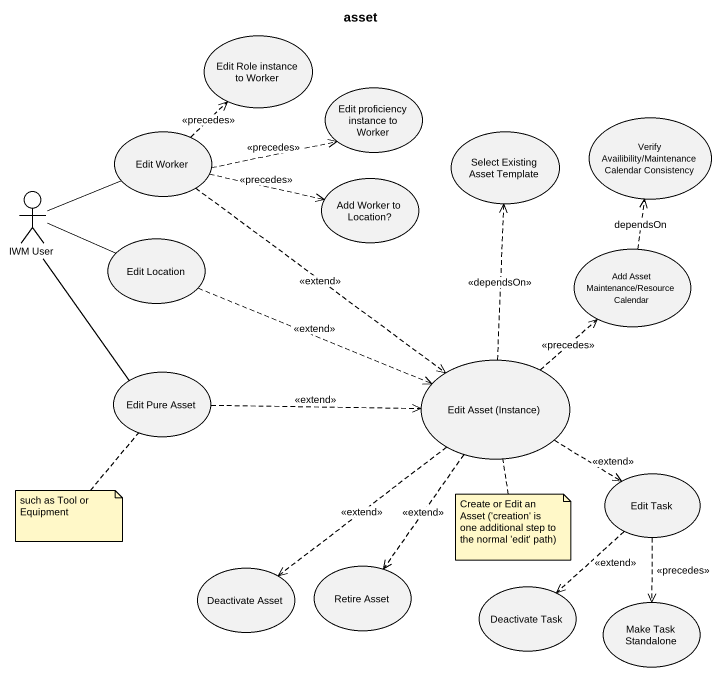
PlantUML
@startuml
title asset
usecase "Edit Role instance to Worker" as Edit_Role_instance_to_Worker
usecase "Edit proficiency instance to Worker" as Edit_proficiency_instance
usecase "Edit Worker" as Edit_Worker
usecase "Select Existing Asset Template" as Select_Existing_Asset
usecase "Verify Availibility/Maintenance Calendar Consistency" as Verify_Availibility
usecase "Add Worker to Location?" as Add_Worker_to_Location
actor "IWM User" as IWM_User
usecase "Edit Location" as Edit_Location
usecase "Add Asset Maintenance/Resource Calendar" as Add_Asset_Maintenance
usecase "Edit Pure Asset" as Edit_Pure_Asset
usecase "Edit Asset (Instance)" as Edit_Asset_Instance
usecase "Edit Task" as Edit_Task
usecase "Deactivate Asset" as Deactivate_Asset
usecase "Retire Asset" as Retire_Asset
usecase "Deactivate Task" as Deactivate_Task
usecase "Make Task Standalone" as Make_Task_Standalone
Edit_Worker .up.> Edit_Role_instance_to_Worker : <<precedes>>
Edit_Worker .right.> Edit_proficiency_instance : <<precedes>>
Edit_Worker .right.> Add_Worker_to_Location : <<precedes>>
Edit_Worker ..> Edit_Asset_Instance : <<extend>>
IWM_User -right- Edit_Worker
IWM_User -right- Edit_Location
IWM_User -- Edit_Pure_Asset
Edit_Location .right.> Edit_Asset_Instance : <<extend>>
Add_Asset_Maintenance .up.> Verify_Availibility : dependsOn
Edit_Pure_Asset .right.> Edit_Asset_Instance : <<extend>>
Edit_Asset_Instance .up.> Select_Existing_Asset : <<dependsOn>>
Edit_Asset_Instance .up.> Add_Asset_Maintenance : <<precedes>>
Edit_Asset_Instance ..> Edit_Task : <<extend>>
Edit_Asset_Instance ..> Deactivate_Asset : <<extend>>
Edit_Asset_Instance ..> Retire_Asset : <<extend>>
Edit_Task ..> Deactivate_Task : <<extend>>
Edit_Task ..> Make_Task_Standalone : <<precedes>>
note bottom of Edit_Pure_Asset : such as Tool or Equipment
note bottom of Edit_Asset_Instance : Create or Edit an Asset ('creation' is one additional step to the normal 'edit' path)
@enduml
